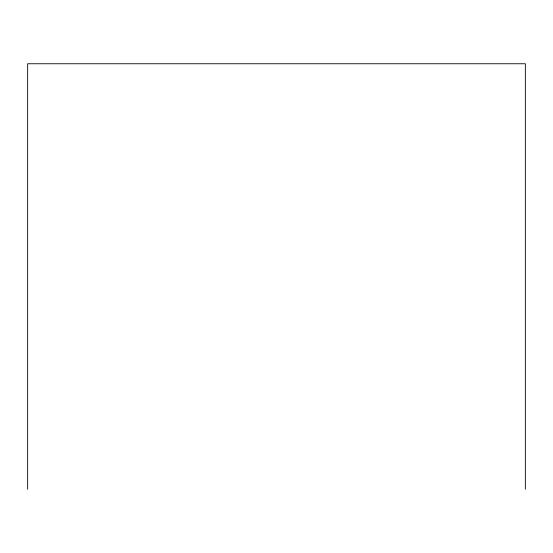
<?xml version="1.0" encoding="UTF-8"?>
<svg xmlns="http://www.w3.org/2000/svg" width="553" height="553" viewBox="0 0 553 553"><rect width="100%" height="100%" fill="white"/><g stroke="black" fill="none" stroke-linecap="round" stroke-linejoin="round"><path stroke-width="0.83" d="M525.35 489.246L525.35 63.754L27.65 63.754L27.65 489.246"/></g></svg>
